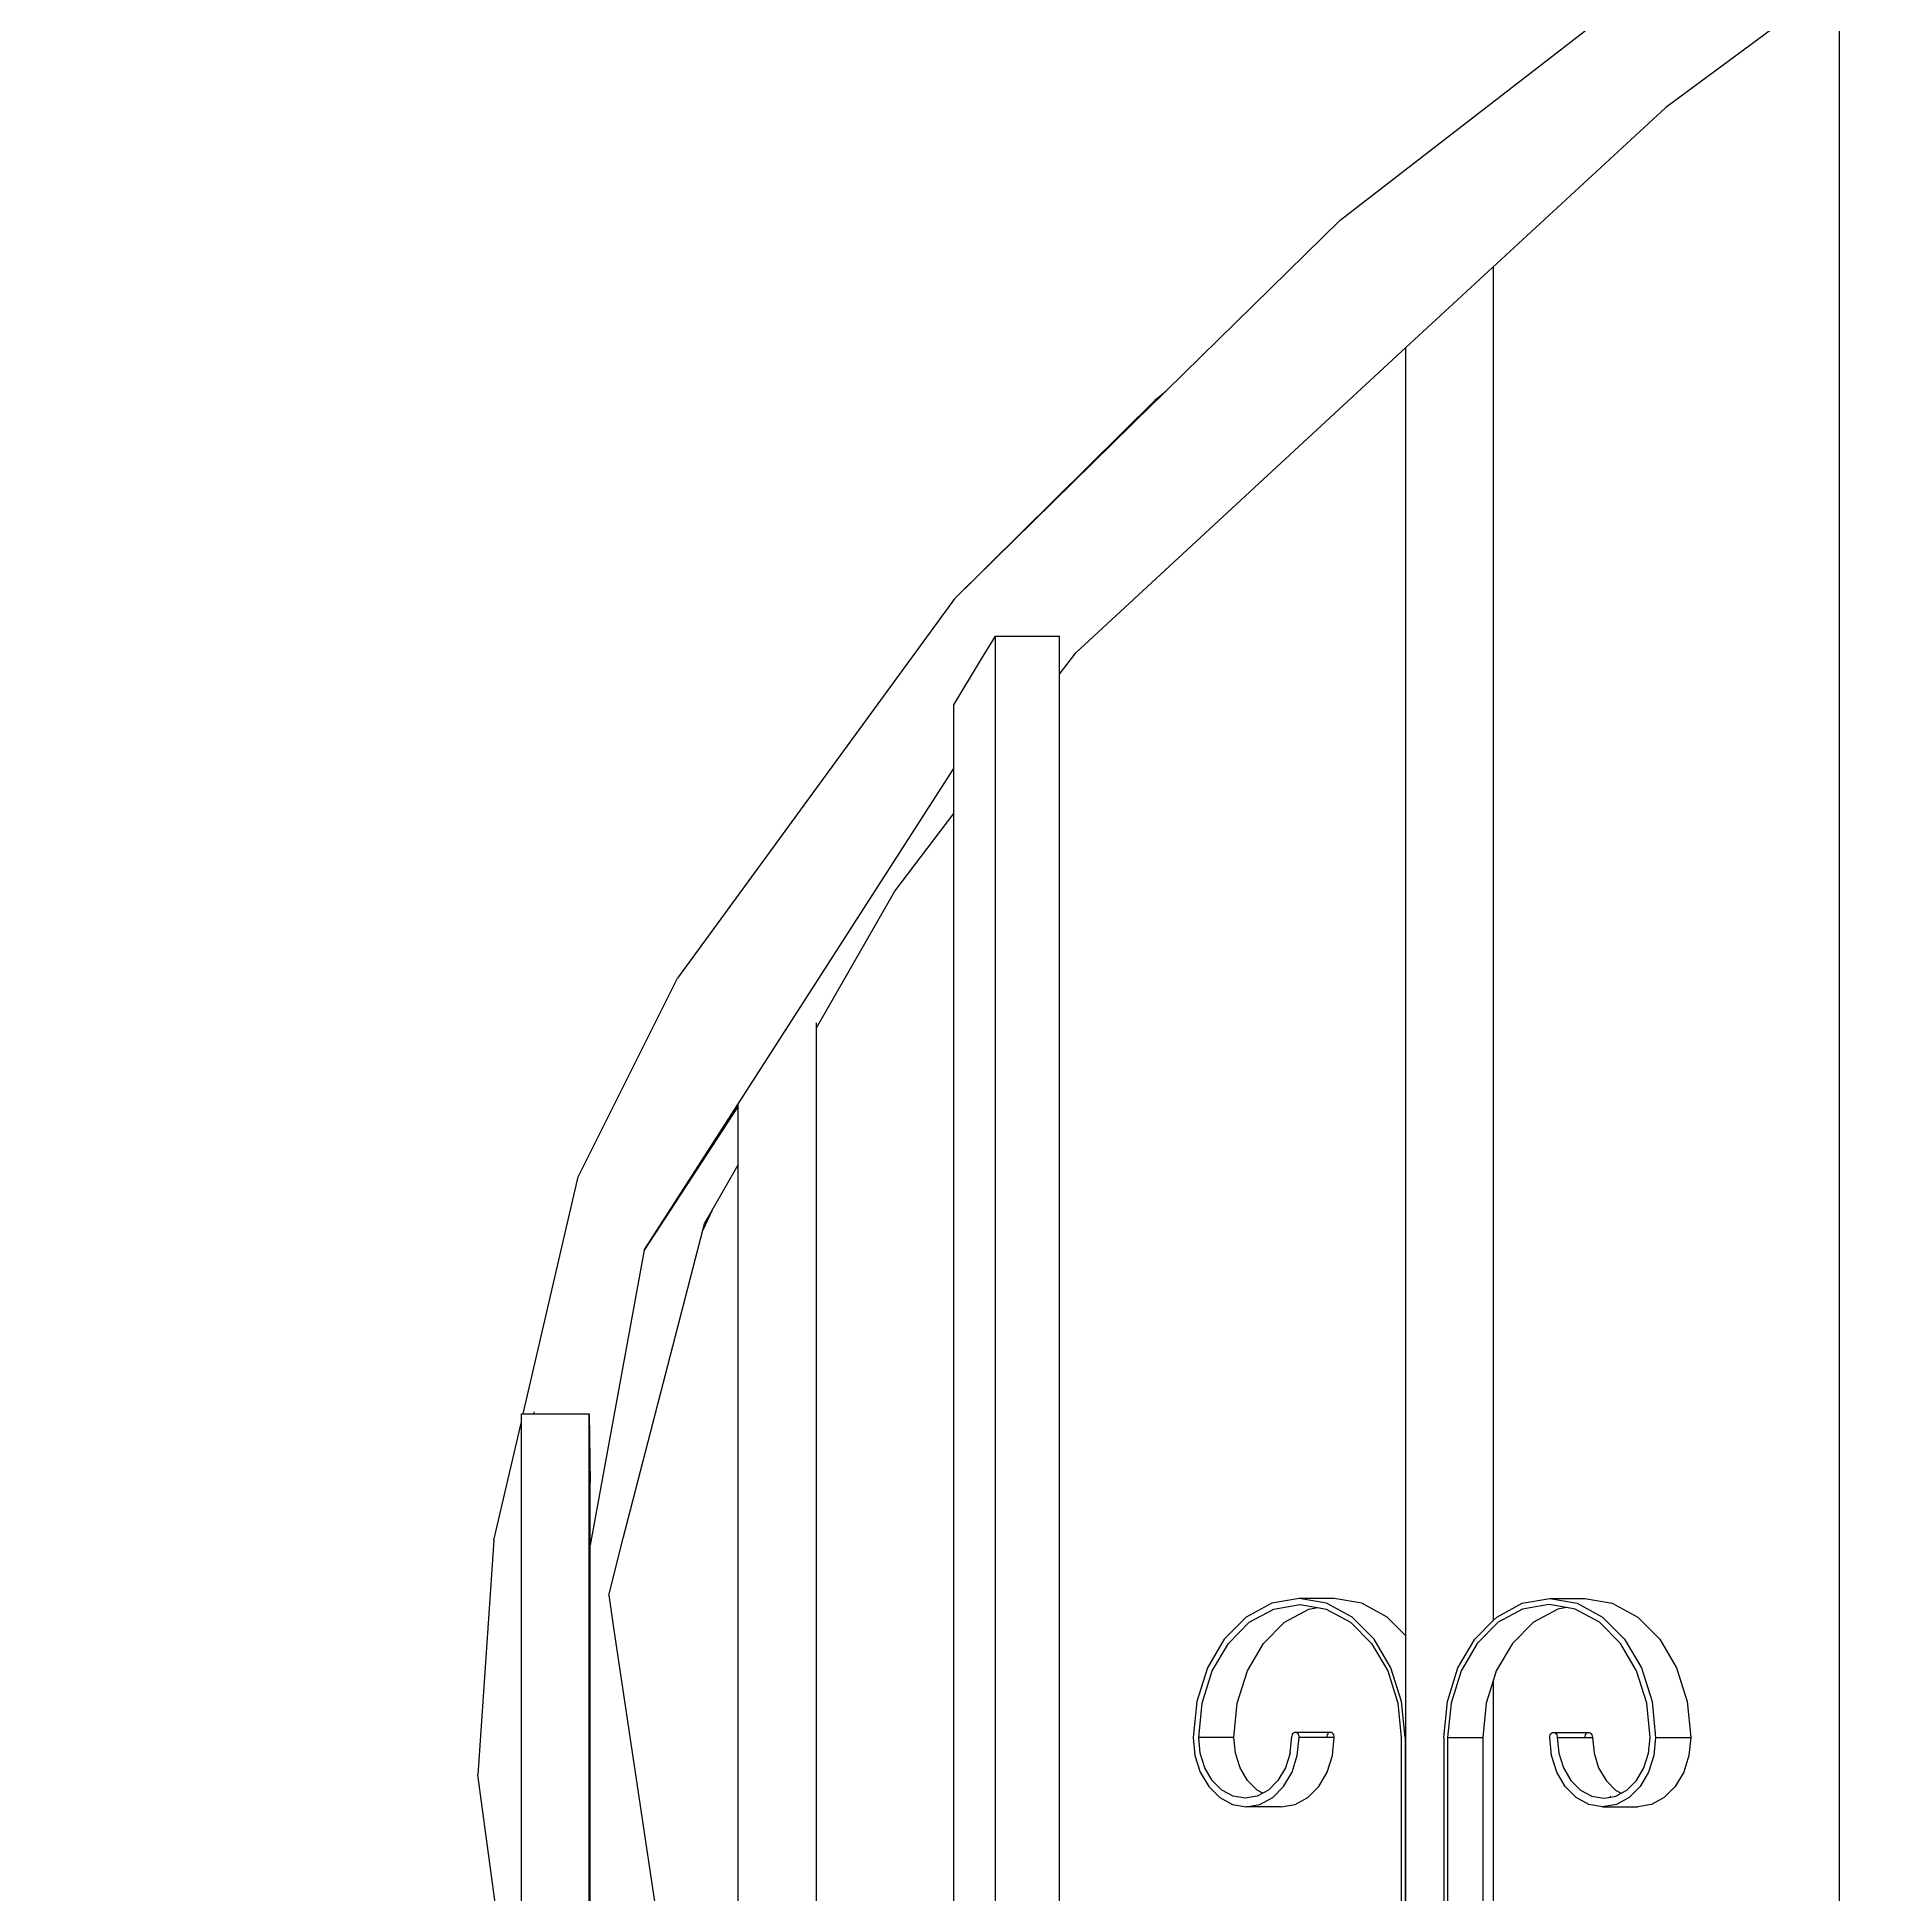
# Model space of a CAD drawing. Header units: millimetres. Extents: x 173236 to 801264, y -94969 to 615039.
# Drawn here: x 549069.2 to 549455.5, y -2430.7 to -2043.4 of the extents above; entities that cross this region are included whole.
import ezdxf

# ---------------------------------------------------------------- set-up
doc = ezdxf.new("R2010")
doc.units = ezdxf.units.MM
doc.header["$MEASUREMENT"] = 0
doc.header["$PDMODE"] = 2
for name, color, linetype in [('VOX-A-ANNO-DIMS', 160, 'Continuous'), ('VOX-A-STAIRS-STEPS', 140, 'Continuous'), ('VOX-A-WALL-PATT', 233, 'Continuous')]:
    doc.layers.add(name, color=color, linetype=linetype)
doc.styles.add('1.5 mm Rotis Annotative', font='', dxfattribs={"height": 1.5})
doc.styles.get('1.5 mm Rotis Annotative').set_extended_font_data('Rotis Sans Serif')
doc.dimstyles.new('1.5 mm Rotis Annotative', dxfattribs={"dimtxt": 1.5, "dimasz": 1, "dimexe": 1.5, "dimexo": 0, "dimgap": 1, "dimtad": 1, "dimdec": 0, "dimrnd": 5, "dimzin": 0, "dimdsep": 46, "dimtxsty": '1.5 mm Rotis Annotative', "dimblk": 'ARCHTICK', "dimcen": 0.09, "dimdle": 1, "dimadec": 0, "dimazin": 0, "dimtfac": 1, "dimtdec": 0, "dimtofl": 0, "dimtmove": 1, "dimatfit": 3, "dimfxl": 2, "dimfxlon": 1, "dimtolj": 1, "dimtzin": 0, "dimarcsym": 0})

# ---------------------------------------------------------------- blocks, each defined once
blk = doc.blocks.new('SS')
at = {"layer": 'VOX-A-WALL-PATT'}
for p, q in [((293128.25, -870.37), (293024.18, -789.92)), ((292999.47, -801.28), (293061.98, -847.46)), ((293026.63, -1240.03), (293026.63, -820.97)), ((293114.85, -896.34), (293061.98, -847.46)), ((293128.25, -870.37), (293163.63, -905.13)), ((293097.03, -1155.37), (293097.03, -879.86)), ((293182.02, -958.43), (293114.85, -896.34)), ((293114.85, -1158.54), (293114.85, -896.34)), ((293165.86, -906.98), (293163.63, -905.13)), ((293163.63, -905.13), (293164.52, -906.01)), ((293164.52, -906.01), (293165.86, -906.98)), ((293164.52, -906.01), (293164.81, -906.29)), ((293165.86, -906.98), (293164.81, -906.29)), ((293164.81, -906.29), (293166.49, -907.94)), ((293166.49, -907.94), (293165.86, -906.98)), ((293206.75, -947.49), (293165.86, -906.98)), ((293166.49, -907.94), (293206.75, -947.49)), ((293206.75, -947.49), (293263.14, -1024.65)), ((293185.66, -955.07), (293185.34, -955.07)), ((293185.34, -962.8), (293185.34, -955.07)), ((293188.82, -955.07), (293185.66, -955.07)), ((293189.62, -955.07), (293188.82, -955.07)), ((293197.12, -955.07), (293189.62, -955.07)), ((293198.41, -955.07), (293197.12, -955.07)), ((293198.41, -1796.44), (293198.41, -955.07)), ((293201.43, -960.03), (293198.41, -955.07)), ((293185.34, -962.8), (293182.02, -958.43)), ((293206.91, -969.02), (293201.43, -960.03)), ((293185.34, -1235.4), (293185.34, -962.8)), ((293206.91, -981.99), (293206.91, -969.02)), ((293269.91, -1080.06), (293206.91, -981.99)), ((293206.91, -983.26), (293206.91, -981.99)), ((293206.91, -986.03), (293206.91, -983.26)), ((293206.91, -991.19), (293206.91, -986.03)), ((293218.9, -1006.96), (293206.91, -991.19)), ((293206.91, -1342.84), (293206.91, -991.19)), ((293234.83, -1034.78), (293218.9, -1006.96)), ((293283.33, -1065.14), (293263.14, -1024.65)), ((293234.83, -1034.78), (293234.83, -1033.77)), ((293234.83, -1305.98), (293234.83, -1034.78)), ((293250.8, -1050.7), (293250.8, -1050.31)), ((293250.8, -1050.7), (293269.91, -1080.06)), ((293250.8, -1062.67), (293250.8, -1050.7)), ((293256.07, -1071.87), (293250.8, -1062.67)), ((293250.8, -1277.21), (293250.8, -1062.67)), ((293294.54, -1113.37), (293283.33, -1065.14)), ((293256.07, -1071.87), (293257.99, -1075.98)), ((293257.64, -1074.61), (293256.07, -1071.87)), ((293257.99, -1075.98), (293257.64, -1074.61)), ((293274.15, -1138.68), (293257.99, -1075.98)), ((293269.91, -1080.06), (293280.92, -1140.07)), ((293281.11, -1113.37), (293280.92, -1127.32)), ((293281.11, -1385.47), (293281.11, -1113.37)), ((293292.34, -1113.37), (293281.11, -1113.37)), ((293292.34, -1113.37), (293292.27, -1112.94)), ((293294.54, -1113.37), (293292.34, -1113.37)), ((293294.91, -1113.37), (293294.54, -1113.37)), ((293294.91, -1114.95), (293294.91, -1113.37)), ((293300.51, -1139.05), (293294.91, -1114.95)), ((293294.91, -1129.87), (293294.91, -1114.95)), ((293280.92, -1140.07), (293280.92, -1127.32)), ((293294.91, -1236.12), (293294.91, -1129.87)), ((293277.13, -1150.25), (293274.15, -1138.68)), ((293280.92, -1192.83), (293280.92, -1140.07)), ((293300.51, -1139.05), (293303.78, -1186.83)), ((293072.85, -1151.88), (293067.65, -1154.71)), ((293078.43, -1150.92), (293072.85, -1151.88)), ((293080.01, -1151.88), (293074.81, -1154.71)), ((293075.45, -1155.78), (293080.43, -1153.08)), ((293085.59, -1150.92), (293078.43, -1150.92)), ((293085.59, -1150.92), (293080.01, -1151.88)), ((293080.43, -1153.08), (293082.18, -1152.77)), ((293082.18, -1152.77), (293085.76, -1152.16)), ((293082.18, -1152.77), (293083.94, -1153.08)), ((293083.94, -1153.08), (293088.91, -1155.78)), ((293091.17, -1151.88), (293085.59, -1150.92)), ((293085.76, -1152.16), (293091.1, -1153.08)), ((293091.1, -1153.08), (293096.07, -1155.78)), ((293096.37, -1154.71), (293091.17, -1151.88)), ((293118.65, -1154.71), (293123.85, -1151.88)), ((293123.85, -1151.88), (293129.43, -1150.92)), ((293125.81, -1154.71), (293131.01, -1151.88)), ((293131.08, -1153.08), (293126.11, -1155.78)), ((293129.43, -1150.92), (293136.59, -1150.92)), ((293131.01, -1151.88), (293136.59, -1150.92)), ((293132.84, -1152.77), (293131.08, -1153.08)), ((293136.42, -1152.16), (293132.84, -1152.77)), ((293134.6, -1153.08), (293132.84, -1152.77)), ((293139.57, -1155.78), (293134.6, -1153.08)), ((293141.76, -1153.08), (293136.42, -1152.16)), ((293136.59, -1150.92), (293142.17, -1151.88)), ((293146.73, -1155.78), (293141.76, -1153.08)), ((293142.17, -1151.88), (293147.37, -1154.71)), ((293277.13, -1150.25), (293276.14, -1156.9)), ((293067.65, -1154.71), (293063.18, -1159.2)), ((293074.81, -1154.71), (293070.34, -1159.2)), ((293071.18, -1160.08), (293075.45, -1155.78)), ((293088.91, -1155.78), (293093.18, -1160.08)), ((293096.07, -1155.78), (293100.34, -1160.08)), ((293097.03, -1155.37), (293096.37, -1154.71)), ((293100.84, -1159.2), (293097.03, -1155.37)), ((293114.85, -1158.54), (293118.65, -1154.71)), ((293121.35, -1159.2), (293125.81, -1154.71)), ((293126.11, -1155.78), (293121.84, -1160.08)), ((293143.84, -1160.08), (293139.57, -1155.78)), ((293151, -1160.08), (293146.73, -1155.78)), ((293147.37, -1154.71), (293151.84, -1159.2)), ((293276.14, -1156.9), (293262.43, -1248.59)), ((293063.18, -1159.2), (293059.76, -1165.06)), ((293070.34, -1159.2), (293066.92, -1165.06)), ((293067.91, -1165.68), (293071.18, -1160.08)), ((293093.18, -1160.08), (293096.46, -1165.68)), ((293100.34, -1160.08), (293103.62, -1165.68)), ((293104.26, -1165.06), (293100.84, -1159.2)), ((293114.85, -1179.2), (293114.85, -1158.54)), ((293117.92, -1165.06), (293121.35, -1159.2)), ((293121.84, -1160.08), (293118.56, -1165.68)), ((293147.12, -1165.68), (293143.84, -1160.08)), ((293154.28, -1165.68), (293151, -1160.08)), ((293151.84, -1159.2), (293155.27, -1165.06)), ((293059.76, -1165.06), (293057.6, -1171.88)), ((293066.92, -1165.06), (293064.76, -1171.88)), ((293065.85, -1172.2), (293067.91, -1165.68)), ((293096.46, -1165.68), (293097.03, -1167.49)), ((293097.03, -1281.47), (293097.03, -1167.49)), ((293097.03, -1167.49), (293098.52, -1172.2)), ((293103.62, -1165.68), (293105.68, -1172.2)), ((293106.42, -1171.88), (293104.26, -1165.06)), ((293115.77, -1171.88), (293117.92, -1165.06)), ((293118.56, -1165.68), (293116.5, -1172.2)), ((293149.18, -1172.2), (293147.12, -1165.68)), ((293156.34, -1172.2), (293154.28, -1165.68)), ((293155.27, -1165.06), (293157.42, -1171.88)), ((293057.6, -1171.88), (293056.87, -1179.2)), ((293064.76, -1171.88), (293064.03, -1179.2)), ((293107.15, -1179.2), (293106.42, -1171.88)), ((293115.03, -1179.2), (293115.77, -1171.88)), ((293157.42, -1171.88), (293158.15, -1179.2)), ((293065.14, -1179.2), (293065.85, -1172.2)), ((293098.52, -1172.2), (293099.22, -1179.2)), ((293105.68, -1172.2), (293106.38, -1179.2)), ((293116.5, -1172.2), (293115.8, -1179.2)), ((293149.88, -1179.2), (293149.18, -1172.2)), ((293157.04, -1179.2), (293156.34, -1172.2)), ((293064.03, -1179.2), (293056.87, -1179.2)), ((293056.87, -1179.2), (293057.24, -1182.86)), ((293064.03, -1179.2), (293064.4, -1182.86)), ((293065.47, -1182.41), (293065.14, -1179.2)), ((293076.89, -1179.2), (293076.57, -1182.41)), ((293076.92, -1178.94), (293076.89, -1179.2)), ((293078.43, -1179.2), (293076.89, -1179.2)), ((293077, -1178.7), (293076.92, -1178.94)), ((293077.12, -1178.49), (293077, -1178.7)), ((293077.28, -1178.33), (293077.12, -1178.49)), ((293077.46, -1178.23), (293077.28, -1178.33)), ((293077.66, -1178.19), (293077.46, -1178.23)), ((293077.86, -1178.23), (293077.66, -1178.19)), ((293084.62, -1178.23), (293077.86, -1178.23)), ((293078.21, -1178.49), (293078.05, -1178.33)), ((293078.33, -1178.7), (293078.21, -1178.49)), ((293078.4, -1178.94), (293078.33, -1178.7)), ((293078.43, -1179.2), (293078.4, -1178.94)), ((293084.05, -1179.2), (293078.43, -1179.2)), ((293084.05, -1179.2), (293083.73, -1182.41)), ((293084.08, -1178.94), (293084.05, -1179.2)), ((293084.15, -1178.7), (293084.08, -1178.94)), ((293084.28, -1178.49), (293084.15, -1178.7)), ((293084.44, -1178.33), (293084.28, -1178.49)), ((293084.62, -1178.23), (293084.44, -1178.33)), ((293084.82, -1178.19), (293084.62, -1178.23)), ((293085.02, -1178.23), (293084.82, -1178.19)), ((293085.2, -1178.33), (293085.02, -1178.23)), ((293085.36, -1178.49), (293085.2, -1178.33)), ((293085.22, -1182.86), (293085.59, -1179.2)), ((293085.49, -1178.7), (293085.36, -1178.49)), ((293085.56, -1178.94), (293085.49, -1178.7)), ((293085.59, -1179.2), (293085.56, -1178.94)), ((293099.22, -1179.2), (293099.22, -1267.14)), ((293106.38, -1179.2), (293099.22, -1179.2)), ((293106.38, -1179.2), (293106.38, -1267.14)), ((293107.15, -1179.2), (293107.15, -1266.62)), ((293114.85, -1179.2), (293115.03, -1179.2)), ((293114.85, -1266.62), (293114.85, -1179.2)), ((293115.03, -1179.2), (293115.03, -1266.62)), ((293115.8, -1179.2), (293115.8, -1267.14)), ((293129.43, -1179.2), (293129.46, -1178.94)), ((293129.8, -1182.86), (293129.43, -1179.2)), ((293129.43, -1179.2), (293130.97, -1179.2)), ((293129.46, -1178.94), (293129.54, -1178.7)), ((293129.54, -1178.7), (293129.66, -1178.49)), ((293129.66, -1178.49), (293129.82, -1178.33)), ((293129.82, -1178.33), (293130, -1178.23)), ((293130, -1178.23), (293130.2, -1178.19)), ((293130.2, -1178.19), (293130.4, -1178.23)), ((293130.4, -1178.23), (293137.16, -1178.23)), ((293130.59, -1178.33), (293130.75, -1178.49)), ((293130.75, -1178.49), (293130.87, -1178.7)), ((293130.87, -1178.7), (293130.95, -1178.94)), ((293130.95, -1178.94), (293130.97, -1179.2)), ((293130.97, -1179.2), (293136.59, -1179.2)), ((293136.59, -1179.2), (293136.62, -1178.94)), ((293136.96, -1182.86), (293136.59, -1179.2)), ((293136.62, -1178.94), (293136.7, -1178.7)), ((293136.7, -1178.7), (293136.82, -1178.49)), ((293136.82, -1178.49), (293136.98, -1178.33)), ((293136.98, -1178.33), (293137.16, -1178.23)), ((293137.16, -1178.23), (293137.36, -1178.19)), ((293137.36, -1178.19), (293137.56, -1178.23)), ((293137.56, -1178.23), (293137.75, -1178.33)), ((293137.75, -1178.33), (293137.91, -1178.49)), ((293137.91, -1178.49), (293138.03, -1178.7)), ((293138.03, -1178.7), (293138.11, -1178.94)), ((293138.45, -1182.41), (293138.11, -1178.94)), ((293149.56, -1182.41), (293149.88, -1179.2)), ((293149.88, -1179.2), (293157.04, -1179.2)), ((293156.72, -1182.41), (293157.04, -1179.2)), ((293158.15, -1179.2), (293157.79, -1182.86)), ((293057.24, -1182.86), (293058.31, -1186.27)), ((293064.4, -1182.86), (293065.47, -1186.27)), ((293066.41, -1185.4), (293065.47, -1182.41)), ((293076.57, -1182.41), (293075.63, -1185.4)), ((293083.73, -1182.41), (293082.78, -1185.4)), ((293084.15, -1186.27), (293085.22, -1182.86)), ((293130.88, -1186.27), (293129.8, -1182.86)), ((293138.04, -1186.27), (293136.96, -1182.86)), ((293138.45, -1182.41), (293139.4, -1185.4)), ((293148.61, -1185.4), (293149.56, -1182.41)), ((293155.77, -1185.4), (293156.72, -1182.41)), ((293157.79, -1182.86), (293156.71, -1186.27)), ((293058.31, -1186.27), (293060.03, -1189.2)), ((293065.47, -1186.27), (293067.19, -1189.2)), ((293067.91, -1187.97), (293066.41, -1185.4)), ((293075.63, -1185.4), (293074.12, -1187.97)), ((293082.78, -1185.4), (293081.28, -1187.97)), ((293082.43, -1189.2), (293084.15, -1186.27)), ((293132.59, -1189.2), (293130.88, -1186.27)), ((293139.75, -1189.2), (293138.04, -1186.27)), ((293139.4, -1185.4), (293140.9, -1187.97)), ((293147.11, -1187.97), (293148.61, -1185.4)), ((293154.27, -1187.97), (293155.77, -1185.4)), ((293156.71, -1186.27), (293155, -1189.2)), ((293298.24, -1227.32), (293303.78, -1186.83)), ((293060.03, -1189.2), (293062.26, -1191.45)), ((293067.19, -1189.2), (293069.42, -1191.45)), ((293069.87, -1189.94), (293067.91, -1187.97)), ((293071.02, -1190.56), (293069.87, -1189.94)), ((293072.17, -1189.94), (293071.02, -1190.56)), ((293072.15, -1191.18), (293071.02, -1190.56)), ((293074.12, -1187.97), (293072.17, -1189.94)), ((293079.32, -1189.94), (293077.04, -1191.18)), ((293081.28, -1187.97), (293079.32, -1189.94)), ((293080.2, -1191.45), (293082.43, -1189.2)), ((293134.82, -1191.45), (293132.59, -1189.2)), ((293141.98, -1191.45), (293139.75, -1189.2)), ((293140.9, -1187.97), (293142.86, -1189.94)), ((293142.86, -1189.94), (293144.01, -1190.56)), ((293144.01, -1190.56), (293145.15, -1189.94)), ((293144.01, -1190.56), (293145.14, -1191.18)), ((293145.15, -1189.94), (293147.11, -1187.97)), ((293150.03, -1191.18), (293152.31, -1189.94)), ((293152.31, -1189.94), (293154.27, -1187.97)), ((293155, -1189.2), (293152.76, -1191.45)), ((293062.26, -1191.45), (293064.86, -1192.86)), ((293064.86, -1192.86), (293067.65, -1193.34)), ((293074.81, -1193.34), (293067.65, -1193.34)), ((293069.42, -1191.45), (293072.02, -1192.86)), ((293072.02, -1192.86), (293074.81, -1193.34)), ((293073.14, -1191.35), (293072.15, -1191.18)), ((293073.14, -1191.35), (293073.31, -1191.18)), ((293074.6, -1191.6), (293073.14, -1191.35)), ((293077.04, -1191.18), (293074.6, -1191.6)), ((293074.81, -1193.34), (293077.6, -1192.86)), ((293077.6, -1192.86), (293080.2, -1191.45)), ((293137.43, -1192.86), (293134.82, -1191.45)), ((293140.22, -1193.34), (293137.43, -1192.86)), ((293140.22, -1193.34), (293147.37, -1193.34)), ((293144.58, -1192.86), (293141.98, -1191.45)), ((293147.37, -1193.34), (293144.58, -1192.86)), ((293145.14, -1191.18), (293147.58, -1191.6)), ((293150.16, -1192.86), (293147.37, -1193.34)), ((293147.58, -1191.6), (293150.03, -1191.18)), ((293152.76, -1191.45), (293150.16, -1192.86)), ((293280.92, -1385.27), (293280.92, -1192.83))]:
    blk.add_line(p, q, dxfattribs=at)
blk = doc.blocks.new('_ArchTick')
at = {"color": 0, "linetype": 'ByBlock', "const_width": 0.15}
blk.add_lwpolyline([(-0.5, -0.5), (0.5, 0.5)], dxfattribs=at)
blk = doc.blocks.new('*D661')
at = {"layer": 'Defpoints', "color": 0, "transparency": 16777216}
for p in [(537437.71, -1723.82), (553695.97, -1723.82), (547999.44, -4473.82)]:
    blk.add_point(p, dxfattribs=at)
at = {"layer": 'VOX-A-ANNO-DIMS', "color": 0, "lineweight": -2, "transparency": 16777216}
for p, q in [((537437.71, -4573.82), (537437.71, -1623.82)), ((537637.71, -1723.82), (537287.71, -1723.82)), ((537637.71, -4473.82), (537287.71, -4473.82))]:
    blk.add_line(p, q, dxfattribs=at)
at = {"layer": 'VOX-A-ANNO-DIMS', "color": 0, "lineweight": -2, "transparency": 16777216, "xscale": 100, "yscale": 100, "zscale": 100}
for p, rotation in [((537437.71, -1723.82), 90), ((537437.71, -4473.82), 270)]:
    blk.add_blockref('_ArchTick', p, dxfattribs=dict(at, rotation=rotation))
at = {"layer": 'VOX-A-ANNO-DIMS', "color": 0, "transparency": 16777216, "insert": (537261.51, -3098.82), "char_height": 150, "attachment_point": 5, "rotation": 90, "style": '1.5 mm Rotis Annotative'}
blk.add_mtext('\\A1;2750', dxfattribs=at)
blk = doc.blocks.new('*D665')
at = {"layer": 'Defpoints', "color": 0, "transparency": 16777216}
for p in [(641539.18, 61543.32), (642299.94, 61543.32), (642299.94, 61417.89), (536630.73, -523.82), (560469.09, -523.82), (547516.89, -20473.82)]:
    blk.add_point(p, dxfattribs=at)
at = {"layer": 'VOX-A-ANNO-DIMS', "color": 0, "lineweight": -2, "transparency": 16777216}
for p, q in [((641539.18, 61543.32), (641539.18, 61267.89)), ((642299.94, 61543.32), (642299.94, 61267.89)), ((641439.18, 61417.89), (642399.94, 61417.89)), ((536630.73, -20573.82), (536630.73, -423.82)), ((536830.73, -523.82), (536480.73, -523.82)), ((536830.73, -20473.82), (536480.73, -20473.82))]:
    blk.add_line(p, q, dxfattribs=at)
at = {"layer": 'VOX-A-ANNO-DIMS', "color": 0, "lineweight": -2, "transparency": 16777216, "xscale": 100, "yscale": 100, "zscale": 100}
for p, rotation in [((641539.18, 61417.89), 180), ((536630.73, -523.82), 90), ((536630.73, -20473.82), 270)]:
    blk.add_blockref('_ArchTick', p, dxfattribs=dict(at, rotation=rotation))
blk.add_blockref('_ArchTick', (642299.94, 61417.89), dxfattribs=at)
at = {"layer": 'VOX-A-ANNO-DIMS', "color": 0, "transparency": 16777216, "insert": (641919.56, 61594.09), "char_height": 150, "attachment_point": 5, "style": '1.5 mm Rotis Annotative'}
blk.add_mtext('\\A1;760', dxfattribs=at)
at = {"layer": 'VOX-A-ANNO-DIMS', "color": 0, "transparency": 16777216, "insert": (536454.54, -10498.82), "char_height": 150, "attachment_point": 5, "rotation": 90, "style": '1.5 mm Rotis Annotative'}
blk.add_mtext('\\A1;19950', dxfattribs=at)

msp = doc.modelspace()

# ---------------------------------------------------------------- block references
at = {"layer": 'VOX-A-STAIRS-STEPS', "xscale": -1.024232788984593, "yscale": 1.024232788984593, "zscale": 1.024232788984593}
msp.add_blockref('SS', (849572.41, -1190.1), dxfattribs=at)

# ---------------------------------------------------------------- dimensions: what is measured, and where the dimension line sits
at = {"layer": 'VOX-A-ANNO-DIMS'}
for base, p1, p2, picture, middle in [((536630.73, -523.82), (547516.89, -20473.82), (560469.09, -523.82), '*D665', (536454.54, -10498.82)), ((537437.71, -1723.82), (547999.44, -4473.82), (553695.97, -1723.82), '*D661', (537261.51, -3098.82))]:
    dim = msp.add_linear_dim(base=base, p1=p1, p2=p2, angle=270, dimstyle='1.5 mm Rotis Annotative', dxfattribs=at)
    dim.commit()
    dim.dimension.update_dxf_attribs({"geometry": picture, "text_midpoint": middle})

doc.saveas('drawing.dxf')
